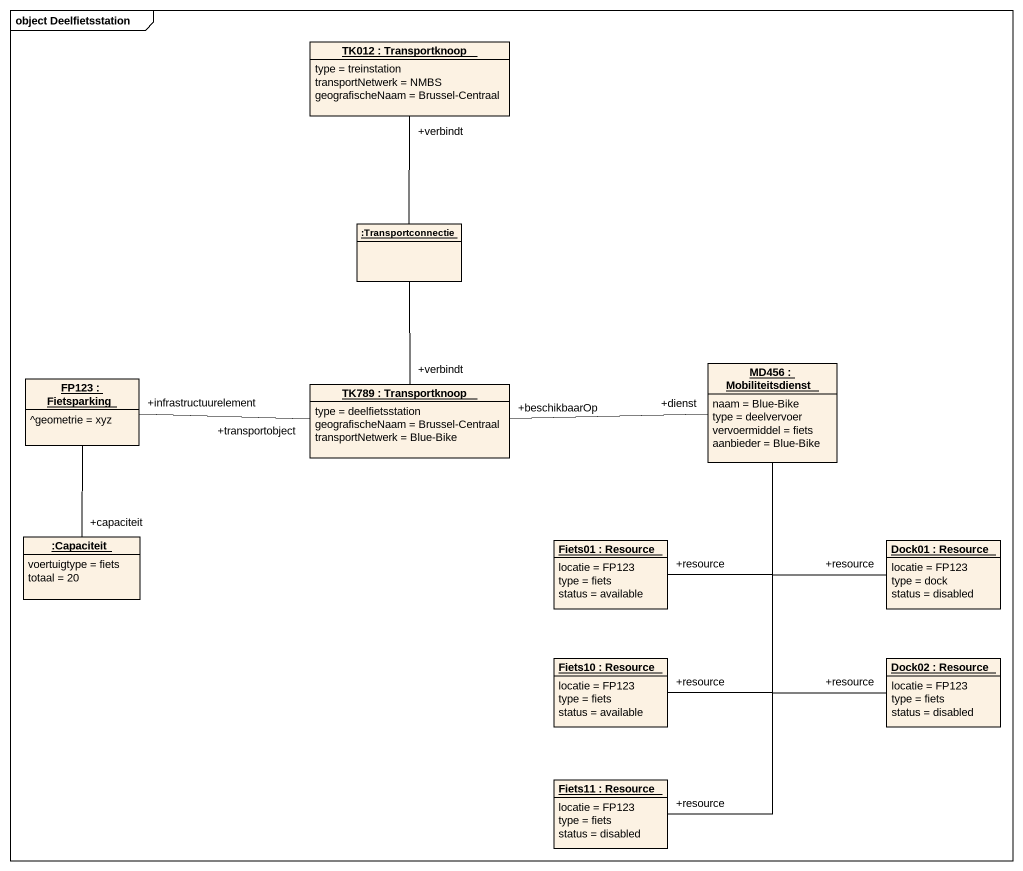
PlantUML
@startuml
mainframe object Deelfietsstation
hide circle
hide empty members
object "TK012 : Transportknoop" as TK012 {
  type = treinstation
  transportNetwerk = NMBS
  geografischeNaam = Brussel-Centraal
}
object ":Transportconnectie" as Transportconnectie
object "FP123 : Fietsparking" as FP123 {
  ^geometrie = xyz
}
object "TK789 : Transportknoop" as TK789 {
  type = deelfietsstation
  geografischeNaam = Brussel-Centraal
  transportNetwerk = Blue-Bike
}
object "MD456 : Mobiliteitsdienst" as MD456 {
  naam = Blue-Bike
  type = deelvervoer
  vervoermiddel = fiets
  aanbieder = Blue-Bike
}
object ":Capaciteit" as Capaciteit {
  voertuigtype = fiets
  totaal = 20
}
object "Fiets01 : Resource" as Fiets01 {
  locatie = FP123
  type = fiets
  status = available
}
object "Dock01 : Resource" as Dock01 {
  locatie = FP123
  type = dock
  status = disabled
}
object "Fiets10 : Resource" as Fiets10 {
  locatie = FP123
  type = fiets
  status = available
}
object "Dock02 : Resource" as Dock02 {
  locatie = FP123
  type = fiets
  status = disabled
}
object "Fiets11 : Resource" as Fiets11 {
  locatie = FP123
  type = fiets
  status = disabled
}
Transportconnectie -up- "+verbindt" TK012
Transportconnectie -- "+verbindt" TK789
FP123 "+infrastructuurelement" -right- "+transportobject" TK789
FP123 -- "+capaciteit" Capaciteit
MD456 "+dienst" -left- "+beschikbaarOp" TK789
MD456 -- "+resource" Fiets01
MD456 -- "+resource" Dock01
MD456 -- "+resource" Fiets10
MD456 -- "+resource" Dock02
MD456 -- "+resource" Fiets11
@enduml
